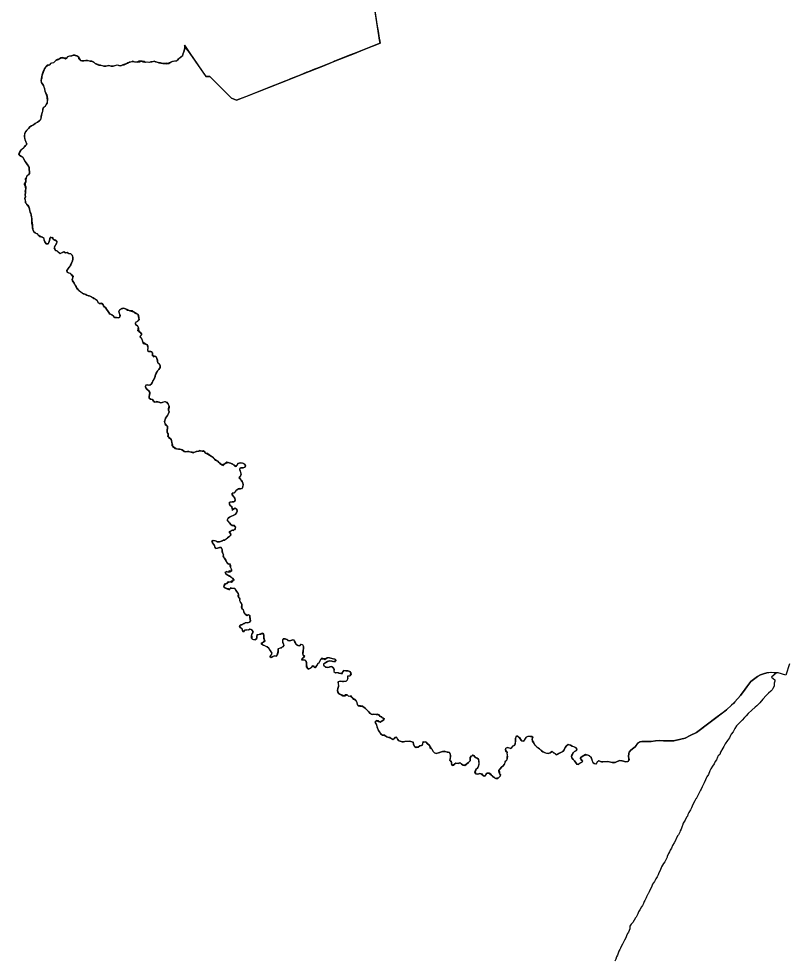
# Model space of a CAD drawing. Extents: x -74 to -34.8, y -33.8 to 5.3.
# Drawn here: x -38.245 to -37.326, y -11.784 to -10.662 of the extents above; entities that cross this region are included whole.
import ezdxf

# ---------------------------------------------------------------- set-up
doc = ezdxf.new("R2010")
doc.units = 0
doc.header["$LTSCALE"] = 2
doc.layers.add('UFEBRASIL', color=7, linetype='Continuous')

msp = doc.modelspace()

# ---------------------------------------------------------------- linework, layer by layer
at = {"layer": 'UFEBRASIL'}
for points in [[(-37.3257, -11.4318), (-37.33, -11.4451), (-37.3391, -11.4425), (-37.341, -11.4423), (-37.3483, -11.4419), (-37.3527, -11.4424), (-37.3566, -11.4435), (-37.3604, -11.445), (-37.3639, -11.4469), (-37.3718, -11.4526), (-37.3733, -11.4546), (-37.3785, -11.4619), (-37.3842, -11.4694), (-37.3908, -11.4772), (-37.3925, -11.4789), (-37.3948, -11.4812), (-37.4009, -11.4867), (-37.4031, -11.4884), (-37.4119, -11.4951), (-37.4364, -11.5136), (-37.4443, -11.5171), (-37.4502, -11.5204), (-37.464, -11.5236), (-37.476, -11.5236), (-37.4805, -11.5231), (-37.4856, -11.5235), (-37.4907, -11.5245), (-37.5016, -11.5242), (-37.5042, -11.5246), (-37.5068, -11.5264), (-37.5081, -11.5285), (-37.5098, -11.5306), (-37.5114, -11.5319), (-37.5149, -11.5346), (-37.5168, -11.5371), (-37.5172, -11.5385), (-37.5176, -11.5431), (-37.517, -11.5459), (-37.5184, -11.5484), (-37.5211, -11.5487), (-37.5235, -11.5478), (-37.5253, -11.5473), (-37.528, -11.5472), (-37.531, -11.5482), (-37.5336, -11.5493), (-37.5371, -11.5496), (-37.5405, -11.5485), (-37.5432, -11.5483), (-37.5456, -11.5485), (-37.55, -11.5486), (-37.5529, -11.5475), (-37.555, -11.5489), (-37.5563, -11.5514), (-37.5585, -11.5508), (-37.5598, -11.5497), (-37.5611, -11.5468), (-37.5618, -11.5447), (-37.5624, -11.5431), (-37.5643, -11.5416), (-37.5651, -11.541), (-37.5688, -11.5399), (-37.5709, -11.541), (-37.5751, -11.5439), (-37.5744, -11.5458), (-37.5721, -11.5479), (-37.5737, -11.5495), (-37.5766, -11.5512), (-37.5789, -11.552), (-37.5801, -11.5502), (-37.5819, -11.5475), (-37.5835, -11.5458), (-37.585, -11.5438), (-37.5857, -11.5418), (-37.5851, -11.5406), (-37.5834, -11.5376), (-37.582, -11.5363), (-37.5798, -11.5351), (-37.5792, -11.533), (-37.5807, -11.5316), (-37.583, -11.5307), (-37.5848, -11.5301), (-37.5867, -11.5289), (-37.5894, -11.5281), (-37.5915, -11.5295), (-37.5932, -11.5316), (-37.5942, -11.5342), (-37.596, -11.5362), (-37.5985, -11.5376), (-37.6001, -11.5385), (-37.604, -11.5403), (-37.6058, -11.5384), (-37.6072, -11.5379), (-37.6091, -11.5363), (-37.6115, -11.5382), (-37.6137, -11.5389), (-37.6162, -11.5382), (-37.6179, -11.5377), (-37.6202, -11.5365), (-37.622, -11.5349), (-37.6239, -11.5333), (-37.6256, -11.5319), (-37.6265, -11.531), (-37.6288, -11.5288), (-37.6302, -11.5266), (-37.632, -11.5238), (-37.6326, -11.5216), (-37.6316, -11.5193), (-37.633, -11.5184), (-37.6356, -11.5185), (-37.6378, -11.5183), (-37.64, -11.5196), (-37.6413, -11.5217), (-37.6429, -11.524), (-37.6456, -11.5235), (-37.6464, -11.5217), (-37.6481, -11.5195), (-37.6492, -11.5184), (-37.6517, -11.5183), (-37.6519, -11.5185), (-37.6525, -11.5214), (-37.6524, -11.5233), (-37.6526, -11.5273), (-37.6538, -11.5292), (-37.6562, -11.5303), (-37.6575, -11.5332), (-37.6594, -11.5324), (-37.6619, -11.5315), (-37.6641, -11.5326), (-37.6643, -11.5348), (-37.6629, -11.5364), (-37.6622, -11.5376), (-37.6625, -11.5393), (-37.6618, -11.5422), (-37.6624, -11.5446), (-37.6631, -11.5472), (-37.665, -11.5488), (-37.6655, -11.551), (-37.6672, -11.5534), (-37.6692, -11.5552), (-37.6708, -11.5569), (-37.6726, -11.5594), (-37.6717, -11.562), (-37.6702, -11.5639), (-37.6708, -11.5659), (-37.6725, -11.5678), (-37.6748, -11.568), (-37.6763, -11.5686), (-37.6775, -11.5677), (-37.6802, -11.5652), (-37.6816, -11.5635), (-37.6839, -11.5623), (-37.6865, -11.5622), (-37.6881, -11.5641), (-37.6889, -11.5662), (-37.6909, -11.5648), (-37.6919, -11.5635), (-37.6948, -11.5624), (-37.6972, -11.5633), (-37.6995, -11.5628), (-37.7007, -11.5611), (-37.7, -11.5591), (-37.6987, -11.5572), (-37.6974, -11.5558), (-37.6965, -11.5537), (-37.6958, -11.5506), (-37.6962, -11.5477), (-37.6963, -11.5454), (-37.6982, -11.5442), (-37.7004, -11.543), (-37.7021, -11.5412), (-37.7033, -11.5406), (-37.7059, -11.543), (-37.7066, -11.5455), (-37.7065, -11.5476), (-37.7084, -11.5494), (-37.7099, -11.5505), (-37.7123, -11.5527), (-37.7147, -11.5525), (-37.7167, -11.5515), (-37.7189, -11.5499), (-37.7212, -11.5505), (-37.7235, -11.5503), (-37.7252, -11.5513), (-37.7273, -11.553), (-37.7288, -11.5511), (-37.7283, -11.5495), (-37.7306, -11.5468), (-37.7304, -11.545), (-37.7297, -11.5433), (-37.7299, -11.5397), (-37.7311, -11.5375), (-37.7328, -11.5373), (-37.7351, -11.5366), (-37.7372, -11.5361), (-37.7392, -11.5365), (-37.7419, -11.5371), (-37.7443, -11.5378), (-37.747, -11.5386), (-37.7491, -11.5381), (-37.7506, -11.5363), (-37.7517, -11.534), (-37.754, -11.5323), (-37.7542, -11.5302), (-37.7554, -11.5285), (-37.7572, -11.5272), (-37.7589, -11.5253), (-37.7602, -11.5248), (-37.7634, -11.526), (-37.7638, -11.5291), (-37.7664, -11.5294), (-37.7684, -11.5313), (-37.7715, -11.5311), (-37.7727, -11.5302), (-37.7739, -11.5274), (-37.7745, -11.525), (-37.777, -11.5243), (-37.7793, -11.524), (-37.7805, -11.5243), (-37.7842, -11.5243), (-37.7874, -11.5247), (-37.7899, -11.5241), (-37.7923, -11.5232), (-37.7931, -11.5216), (-37.7942, -11.5194), (-37.7962, -11.5197), (-37.7979, -11.5218), (-37.7997, -11.5217), (-37.8021, -11.5197), (-37.8045, -11.5193), (-37.8064, -11.5185), (-37.8084, -11.5169), (-37.8108, -11.5167), (-37.8123, -11.516), (-37.8142, -11.5134), (-37.8159, -11.5114), (-37.8162, -11.51), (-37.8174, -11.5072), (-37.8178, -11.5046), (-37.8189, -11.5033), (-37.8196, -11.5008), (-37.8178, -11.4993), (-37.8159, -11.5005), (-37.8138, -11.5014), (-37.8124, -11.5006), (-37.8093, -11.4986), (-37.8098, -11.4964), (-37.8116, -11.4957), (-37.8137, -11.4945), (-37.815, -11.4926), (-37.817, -11.4919), (-37.8194, -11.4922), (-37.8213, -11.4917), (-37.8239, -11.492), (-37.8256, -11.4911), (-37.8275, -11.4885), (-37.8291, -11.4869), (-37.8311, -11.4852), (-37.833, -11.4836), (-37.8343, -11.4824), (-37.837, -11.4817), (-37.8395, -11.482), (-37.8409, -11.4806), (-37.8411, -11.4782), (-37.842, -11.4762), (-37.8436, -11.4744), (-37.8473, -11.4723), (-37.8484, -11.4699), (-37.8509, -11.4706), (-37.8531, -11.4688), (-37.8549, -11.4688), (-37.8569, -11.4704), (-37.8592, -11.4693), (-37.862, -11.468), (-37.8637, -11.4666), (-37.8647, -11.4639), (-37.8642, -11.4612), (-37.863, -11.457), (-37.8632, -11.4562), (-37.8636, -11.4531), (-37.8621, -11.4524), (-37.8588, -11.4526), (-37.8576, -11.4527), (-37.8541, -11.4525), (-37.8528, -11.4507), (-37.8522, -11.4491), (-37.8521, -11.446), (-37.8498, -11.446), (-37.8489, -11.4452), (-37.8486, -11.4425), (-37.8499, -11.4407), (-37.8521, -11.4401), (-37.8545, -11.4401), (-37.857, -11.4397), (-37.8582, -11.4413), (-37.8601, -11.4432), (-37.8619, -11.4434), (-37.8632, -11.4425), (-37.866, -11.4424), (-37.8681, -11.4422), (-37.8687, -11.4401), (-37.8685, -11.4379), (-37.8701, -11.4358), (-37.8718, -11.435), (-37.8738, -11.4354), (-37.8757, -11.436), (-37.8783, -11.4357), (-37.8804, -11.4344), (-37.8808, -11.4316), (-37.8785, -11.43), (-37.8764, -11.4291), (-37.874, -11.4282), (-37.8715, -11.4285), (-37.8689, -11.4289), (-37.8668, -11.4288), (-37.867, -11.4269), (-37.8683, -11.4261), (-37.8714, -11.4254), (-37.8741, -11.4247), (-37.8768, -11.4244), (-37.8786, -11.4258), (-37.8807, -11.4258), (-37.8831, -11.4249), (-37.8849, -11.4267), (-37.8855, -11.4286), (-37.8866, -11.4303), (-37.8883, -11.4323), (-37.8897, -11.4341), (-37.8913, -11.4363), (-37.8927, -11.4354), (-37.8946, -11.4343), (-37.896, -11.4364), (-37.8978, -11.4378), (-37.9, -11.4374), (-37.9014, -11.4351), (-37.9015, -11.4336), (-37.9014, -11.4306), (-37.9023, -11.4281), (-37.9046, -11.4271), (-37.9071, -11.4273), (-37.9067, -11.4252), (-37.9055, -11.4245), (-37.9042, -11.422), (-37.9057, -11.4212), (-37.9061, -11.4185), (-37.9055, -11.4159), (-37.905, -11.4134), (-37.9051, -11.4111), (-37.9057, -11.4094), (-37.9082, -11.4085), (-37.9099, -11.4104), (-37.9114, -11.4103), (-37.9133, -11.4088), (-37.9152, -11.4069), (-37.9163, -11.4033), (-37.9184, -11.4031), (-37.9209, -11.4041), (-37.923, -11.4042), (-37.9251, -11.4027), (-37.9269, -11.4017), (-37.9293, -11.402), (-37.9303, -11.4041), (-37.9292, -11.4073), (-37.9284, -11.4099), (-37.9296, -11.4114), (-37.9329, -11.4132), (-37.9355, -11.414), (-37.9352, -11.4165), (-37.9354, -11.4179), (-37.9363, -11.4203), (-37.9379, -11.4226), (-37.9399, -11.4222), (-37.9423, -11.4235), (-37.9447, -11.4236), (-37.9445, -11.4216), (-37.9429, -11.42), (-37.9431, -11.4179), (-37.9437, -11.4171), (-37.9456, -11.4142), (-37.9463, -11.4129), (-37.9485, -11.4114), (-37.9498, -11.4109), (-37.9528, -11.4094), (-37.9554, -11.4082), (-37.9551, -11.4065), (-37.9528, -11.4058), (-37.9513, -11.4034), (-37.9524, -11.4014), (-37.9526, -11.3996), (-37.9525, -11.397), (-37.9535, -11.3952), (-37.9551, -11.3955), (-37.9573, -11.3965), (-37.9608, -11.3979), (-37.9608, -11.4002), (-37.9613, -11.4021), (-37.9634, -11.4029), (-37.9656, -11.4027), (-37.967, -11.4012), (-37.967, -11.3986), (-37.9666, -11.3965), (-37.9655, -11.3947), (-37.9656, -11.3924), (-37.9672, -11.3913), (-37.9691, -11.3902), (-37.9708, -11.3914), (-37.9733, -11.3911), (-37.9755, -11.3921), (-37.977, -11.3938), (-37.9779, -11.3919), (-37.9782, -11.39), (-37.9802, -11.3886), (-37.9814, -11.3868), (-37.9808, -11.3851), (-37.9788, -11.385), (-37.976, -11.3837), (-37.9744, -11.3825), (-37.9721, -11.3829), (-37.9695, -11.3821), (-37.9684, -11.3804), (-37.9689, -11.3786), (-37.9691, -11.3764), (-37.9693, -11.374), (-37.9715, -11.3738), (-37.9731, -11.3735), (-37.9754, -11.3716), (-37.9763, -11.3698), (-37.9768, -11.3674), (-37.9782, -11.3664), (-37.9789, -11.3641), (-37.9787, -11.3618), (-37.9786, -11.36), (-37.9803, -11.3582), (-37.981, -11.3562), (-37.9808, -11.3541), (-37.9823, -11.3529), (-37.9829, -11.3509), (-37.9825, -11.3482), (-37.9836, -11.3468), (-37.985, -11.345), (-37.9862, -11.3432), (-37.9877, -11.3416), (-37.9899, -11.3418), (-37.9921, -11.3412), (-37.9928, -11.3432), (-37.9945, -11.3422), (-37.9964, -11.3418), (-37.9984, -11.3411), (-38.0001, -11.3401), (-37.9996, -11.3379), (-37.9983, -11.3358), (-37.996, -11.3359), (-37.9949, -11.3338), (-37.9937, -11.3336), (-37.9909, -11.3343), (-37.9895, -11.3332), (-37.9888, -11.3306), (-37.9901, -11.3296), (-37.9917, -11.328), (-37.9937, -11.3268), (-37.9954, -11.3261), (-37.9975, -11.3248), (-37.9987, -11.3223), (-37.9968, -11.3217), (-37.9947, -11.3222), (-37.9928, -11.322), (-37.9909, -11.3209), (-37.991, -11.3188), (-37.9916, -11.3172), (-37.9924, -11.3151), (-37.9927, -11.3124), (-37.9947, -11.3129), (-37.9961, -11.3114), (-37.997, -11.3095), (-37.9981, -11.3076), (-38.0003, -11.3043), (-38.0007, -11.3018), (-38.0012, -11.2999), (-38.0021, -11.2981), (-38.0022, -11.2954), (-38.0031, -11.2931), (-38.0052, -11.2931), (-38.0076, -11.2936), (-38.01, -11.2942), (-38.0109, -11.2927), (-38.011, -11.291), (-38.0126, -11.2888), (-38.0137, -11.2873), (-38.0135, -11.2851), (-38.0113, -11.2846), (-38.0098, -11.285), (-38.0076, -11.286), (-38.0051, -11.2862), (-38.003, -11.2851), (-38.0011, -11.2843), (-37.999, -11.284), (-37.9974, -11.2826), (-37.9958, -11.2813), (-37.9943, -11.2805), (-37.9919, -11.2781), (-37.9922, -11.276), (-37.9938, -11.2744), (-37.9922, -11.2733), (-37.9907, -11.2722), (-37.9885, -11.2725), (-37.9865, -11.2705), (-37.9861, -11.2682), (-37.9873, -11.2668), (-37.9902, -11.2666), (-37.9916, -11.2655), (-37.9934, -11.2635), (-37.9943, -11.2622), (-37.996, -11.2602), (-37.9951, -11.2579), (-37.9934, -11.2566), (-37.9908, -11.2555), (-37.989, -11.2549), (-37.9868, -11.2534), (-37.9846, -11.2513), (-37.9841, -11.2492), (-37.985, -11.247), (-37.9871, -11.246), (-37.9885, -11.2472), (-37.9903, -11.2469), (-37.9904, -11.2445), (-37.992, -11.2431), (-37.9935, -11.2412), (-37.9932, -11.2389), (-37.9911, -11.2384), (-37.9883, -11.2386), (-37.9866, -11.2375), (-37.9865, -11.2349), (-37.9879, -11.2329), (-37.99, -11.2302), (-37.9901, -11.2279), (-37.9878, -11.2275), (-37.9863, -11.2261), (-37.9848, -11.224), (-37.9828, -11.2228), (-37.9804, -11.2229), (-37.978, -11.2223), (-37.9775, -11.2207), (-37.9772, -11.2182), (-37.9773, -11.2152), (-37.9786, -11.2137), (-37.9798, -11.2116), (-37.9819, -11.2103), (-37.9813, -11.2086), (-37.98, -11.2069), (-37.9793, -11.2049), (-37.9802, -11.2024), (-37.981, -11.2002), (-37.9807, -11.198), (-37.9793, -11.1978), (-37.9771, -11.198), (-37.9746, -11.1968), (-37.9741, -11.1949), (-37.9753, -11.1933), (-37.9778, -11.1921), (-37.9801, -11.1919), (-37.9833, -11.1928), (-37.9844, -11.1945), (-37.9867, -11.1961), (-37.9877, -11.1949), (-37.9893, -11.1936), (-37.9921, -11.1924), (-37.9964, -11.1911), (-37.999, -11.1931), (-38.0024, -11.1942), (-38.0038, -11.193), (-38.0059, -11.1914), (-38.0074, -11.19), (-38.009, -11.1889), (-38.0114, -11.1876), (-38.0135, -11.1851), (-38.0152, -11.184), (-38.0176, -11.1825), (-38.0197, -11.1809), (-38.0216, -11.1803), (-38.0228, -11.1788), (-38.0246, -11.1777), (-38.0266, -11.1781), (-38.0288, -11.1773), (-38.031, -11.1782), (-38.0333, -11.1788), (-38.0356, -11.1795), (-38.0377, -11.179), (-38.0401, -11.1791), (-38.0418, -11.1783), (-38.0435, -11.1782), (-38.0457, -11.1787), (-38.0481, -11.1775), (-38.0499, -11.1763), (-38.0524, -11.1756), (-38.0543, -11.1756), (-38.0562, -11.1757), (-38.0598, -11.1732), (-38.0618, -11.1715), (-38.0617, -11.1694), (-38.0621, -11.1674), (-38.0624, -11.1654), (-38.0633, -11.1634), (-38.0644, -11.1625), (-38.0668, -11.1603), (-38.0665, -11.1579), (-38.0675, -11.1557), (-38.0678, -11.1526), (-38.0674, -11.1506), (-38.0671, -11.1482), (-38.0695, -11.1469), (-38.0701, -11.145), (-38.0708, -11.1427), (-38.0702, -11.1406), (-38.0698, -11.1385), (-38.0684, -11.1368), (-38.0668, -11.1351), (-38.0659, -11.133), (-38.0651, -11.1309), (-38.0661, -11.129), (-38.0661, -11.1272), (-38.0652, -11.1242), (-38.0659, -11.1224), (-38.0675, -11.1206), (-38.0698, -11.119), (-38.0722, -11.1193), (-38.0755, -11.1201), (-38.0772, -11.1194), (-38.0801, -11.1186), (-38.0821, -11.1196), (-38.0841, -11.1182), (-38.0851, -11.1163), (-38.0874, -11.1159), (-38.0892, -11.1148), (-38.0892, -11.1125), (-38.0888, -11.1107), (-38.0884, -11.1079), (-38.0896, -11.106), (-38.0916, -11.1045), (-38.0933, -11.1023), (-38.0936, -11.1007), (-38.0927, -11.0987), (-38.0907, -11.0988), (-38.088, -11.0994), (-38.0864, -11.0977), (-38.0852, -11.0955), (-38.0843, -11.0934), (-38.0837, -11.0926), (-38.0824, -11.0895), (-38.0817, -11.0869), (-38.0809, -11.0849), (-38.0799, -11.0829), (-38.0778, -11.0805), (-38.0762, -11.0782), (-38.0761, -11.076), (-38.0767, -11.0745), (-38.0787, -11.0726), (-38.0793, -11.0704), (-38.08, -11.0672), (-38.0809, -11.0652), (-38.0829, -11.0646), (-38.0853, -11.0642), (-38.0852, -11.0622), (-38.0856, -11.0599), (-38.0873, -11.0589), (-38.0902, -11.0588), (-38.0909, -11.0566), (-38.0905, -11.0545), (-38.091, -11.0522), (-38.0921, -11.0506), (-38.0938, -11.0498), (-38.0968, -11.0478), (-38.0971, -11.0461), (-38.0984, -11.0437), (-38.1, -11.0419), (-38.0991, -11.0402), (-38.098, -11.0387), (-38.0996, -11.0364), (-38.1016, -11.0352), (-38.1026, -11.0342), (-38.102, -11.03), (-38.103, -11.0283), (-38.1051, -11.0272), (-38.1055, -11.0251), (-38.1042, -11.0235), (-38.1027, -11.023), (-38.1011, -11.0209), (-38.1014, -11.0192), (-38.102, -11.0176), (-38.1023, -11.0149), (-38.104, -11.014), (-38.1078, -11.0117), (-38.1091, -11.0105), (-38.1131, -11.0103), (-38.1154, -11.0091), (-38.1172, -11.0083), (-38.1194, -11.0075), (-38.1214, -11.0078), (-38.1244, -11.0096), (-38.1252, -11.0114), (-38.125, -11.0133), (-38.1238, -11.0161), (-38.1249, -11.0188), (-38.128, -11.0186), (-38.1304, -11.0183), (-38.1313, -11.0171), (-38.1337, -11.0151), (-38.1359, -11.0143), (-38.1374, -11.0126), (-38.1401, -11.0087), (-38.1415, -11.0063), (-38.1435, -11.005), (-38.1439, -11.0035), (-38.1454, -11.0013), (-38.1469, -11.0016), (-38.1496, -11.0013), (-38.151, -10.9983), (-38.1523, -10.9972), (-38.1543, -10.996), (-38.1561, -10.9951), (-38.1587, -10.9936), (-38.1608, -10.9928), (-38.163, -10.9922), (-38.1647, -10.9909), (-38.167, -10.9903), (-38.1689, -10.9895), (-38.1705, -10.9881), (-38.1727, -10.9866), (-38.1744, -10.9849), (-38.176, -10.9822), (-38.1768, -10.9801), (-38.1787, -10.9775), (-38.1805, -10.9747), (-38.1808, -10.9729), (-38.1802, -10.9719), (-38.18, -10.9695), (-38.1825, -10.9662), (-38.1847, -10.9655), (-38.1869, -10.9644), (-38.1873, -10.9622), (-38.1861, -10.9607), (-38.1847, -10.9586), (-38.1835, -10.9572), (-38.1826, -10.955), (-38.181, -10.9521), (-38.1803, -10.9492), (-38.18, -10.9462), (-38.1812, -10.9437), (-38.1826, -10.9426), (-38.1854, -10.942), (-38.1871, -10.9409), (-38.1889, -10.9412), (-38.191, -10.94), (-38.193, -10.9412), (-38.1951, -10.9419), (-38.1978, -10.9405), (-38.1992, -10.9388), (-38.2012, -10.9381), (-38.2024, -10.9356), (-38.2016, -10.934), (-38.2012, -10.9332), (-38.199, -10.928), (-38.2006, -10.9263), (-38.2032, -10.9254), (-38.2042, -10.9231), (-38.2072, -10.9236), (-38.2079, -10.9261), (-38.2085, -10.9283), (-38.2097, -10.9306), (-38.2119, -10.9307), (-38.2135, -10.9283), (-38.2144, -10.9262), (-38.2145, -10.9243), (-38.2168, -10.9228), (-38.2185, -10.9218), (-38.2209, -10.9204), (-38.2221, -10.9191), (-38.2249, -10.9174), (-38.2265, -10.9163), (-38.2275, -10.9141), (-38.2282, -10.9119), (-38.2284, -10.9104), (-38.2288, -10.9071), (-38.229, -10.9065), (-38.229, -10.9022), (-38.2289, -10.8995), (-38.2297, -10.8968), (-38.23, -10.8947), (-38.2311, -10.8928), (-38.2315, -10.8909), (-38.2323, -10.8872), (-38.2337, -10.885), (-38.2351, -10.8834), (-38.2365, -10.8816), (-38.2367, -10.8789), (-38.2372, -10.8765), (-38.2365, -10.8739), (-38.2368, -10.8719), (-38.2366, -10.8695), (-38.2371, -10.8679), (-38.2361, -10.8654), (-38.2364, -10.8624), (-38.2376, -10.8603), (-38.2376, -10.8591), (-38.2363, -10.8564), (-38.2366, -10.8528), (-38.2354, -10.8515), (-38.2347, -10.8491), (-38.233, -10.8482), (-38.2319, -10.8465), (-38.2317, -10.8445), (-38.2322, -10.8418), (-38.2322, -10.8399), (-38.2331, -10.838), (-38.2341, -10.8361), (-38.2358, -10.8339), (-38.237, -10.8322), (-38.2396, -10.827), (-38.2415, -10.8263), (-38.2432, -10.8253), (-38.2446, -10.8235), (-38.2436, -10.8216), (-38.2426, -10.8195), (-38.2413, -10.8182), (-38.2381, -10.8152), (-38.2365, -10.8134), (-38.2349, -10.8115), (-38.2363, -10.8085), (-38.2371, -10.8063), (-38.2375, -10.8049), (-38.2377, -10.8024), (-38.2372, -10.7988), (-38.2363, -10.7962), (-38.235, -10.7948), (-38.2325, -10.7924), (-38.2314, -10.7908), (-38.2294, -10.7896), (-38.2269, -10.7884), (-38.2245, -10.7867), (-38.2224, -10.7855), (-38.2199, -10.7839), (-38.2183, -10.7823), (-38.2181, -10.7799), (-38.2178, -10.7783), (-38.2175, -10.777), (-38.2166, -10.7737), (-38.2161, -10.7722), (-38.2158, -10.7698), (-38.2149, -10.7679), (-38.2128, -10.7658), (-38.212, -10.7645), (-38.2104, -10.7614), (-38.2103, -10.7607), (-38.2106, -10.7551), (-38.211, -10.7539), (-38.2123, -10.7507), (-38.2133, -10.7489), (-38.2137, -10.7462), (-38.2137, -10.7456), (-38.2153, -10.7417), (-38.2166, -10.7393), (-38.2176, -10.7379), (-38.2181, -10.7357), (-38.2174, -10.7334), (-38.2171, -10.7311), (-38.2166, -10.7288), (-38.2158, -10.7266), (-38.2152, -10.7242), (-38.2138, -10.7217), (-38.2117, -10.7184), (-38.2095, -10.7173), (-38.2075, -10.7168), (-38.206, -10.7148), (-38.205, -10.7144), (-38.2027, -10.7141), (-38.2004, -10.7118), (-38.1977, -10.7105), (-38.1958, -10.7095), (-38.1929, -10.7086), (-38.1907, -10.7091), (-38.189, -10.7098), (-38.1879, -10.7089), (-38.1856, -10.707), (-38.1837, -10.7061), (-38.1815, -10.7063), (-38.1796, -10.7053), (-38.1772, -10.7057), (-38.1752, -10.7063), (-38.1732, -10.708), (-38.1724, -10.71), (-38.171, -10.7118), (-38.1693, -10.7123), (-38.167, -10.7123), (-38.1645, -10.7118), (-38.1618, -10.7118), (-38.1596, -10.7125), (-38.1571, -10.7125), (-38.1553, -10.7138), (-38.1534, -10.7152), (-38.1518, -10.716), (-38.1492, -10.7175), (-38.147, -10.7174), (-38.1451, -10.7179), (-38.1431, -10.7187), (-38.141, -10.7184), (-38.1371, -10.7178), (-38.1346, -10.7184), (-38.1322, -10.7186), (-38.1308, -10.718), (-38.1272, -10.7169), (-38.1255, -10.7178), (-38.1229, -10.7183), (-38.1215, -10.7174), (-38.119, -10.7168), (-38.1164, -10.7159), (-38.1139, -10.7145), (-38.1124, -10.7132), (-38.1094, -10.713), (-38.1076, -10.713), (-38.1051, -10.7135), (-38.1027, -10.7137), (-38.1002, -10.7133), (-38.0984, -10.7125), (-38.0966, -10.7132), (-38.0942, -10.7136), (-38.0922, -10.7135), (-38.0899, -10.7139), (-38.0877, -10.7133), (-38.0859, -10.7133), (-38.0835, -10.7128), (-38.0817, -10.7134), (-38.0798, -10.7138), (-38.0775, -10.7145), (-38.0754, -10.7149), (-38.073, -10.7154), (-38.0704, -10.7152), (-38.0679, -10.7156), (-38.0657, -10.7153), (-38.0641, -10.7142), (-38.0621, -10.7129), (-38.0603, -10.7125), (-38.0583, -10.7123), (-38.0565, -10.7121), (-38.0542, -10.7101), (-38.0526, -10.7086), (-38.0504, -10.7072), (-38.0491, -10.7053), (-38.0487, -10.7034), (-38.048, -10.7015), (-38.0475, -10.7), (-38.0468, -10.6969), (-38.0467, -10.6945), (-38.0471, -10.6935), (-38.0407, -10.7029), (-38.0214, -10.7309), (-38.0168, -10.731), (-37.9908, -10.7569), (-37.9852, -10.7591), (-37.9726, -10.7545), (-37.9202, -10.7336), (-37.8982, -10.7248), (-37.8822, -10.7184), (-37.867, -10.7123), (-37.8445, -10.7033), (-37.8341, -10.6991), (-37.8139, -10.691), (-37.8149, -10.6851), (-37.8154, -10.6818), (-37.8305, -10.5834)], [(-37.8212, -10.6445), (-37.8171, -10.6707), (-37.8162, -10.6768), (-37.8149, -10.6851), (-37.8146, -10.6868), (-37.8139, -10.691), (-37.8288, -10.697), (-37.8449, -10.7034), (-37.8502, -10.7056), (-37.8669, -10.7122), (-37.868, -10.7127), (-37.8693, -10.7132), (-37.8747, -10.7153), (-37.8834, -10.7188), (-37.8939, -10.723), (-37.8983, -10.7248), (-37.901, -10.7259), (-37.9093, -10.7292), (-37.9205, -10.7337), (-37.9232, -10.7347), (-37.9262, -10.7359), (-37.9395, -10.7413), (-37.9744, -10.755), (-37.9852, -10.7591), (-37.9908, -10.7569), (-38.0126, -10.7352), (-38.0168, -10.731), (-38.0213, -10.7309), (-38.034, -10.7125), (-38.0421, -10.7007), (-38.0467, -10.6954), (-38.0468, -10.6969), (-38.0475, -10.7003), (-38.0481, -10.7022), (-38.049, -10.7042), (-38.0495, -10.7065), (-38.0515, -10.7075), (-38.0529, -10.709), (-38.0548, -10.7106), (-38.0565, -10.7121), (-38.0589, -10.7125), (-38.0612, -10.7129), (-38.0632, -10.7139), (-38.0651, -10.7144), (-38.067, -10.7154), (-38.0689, -10.715), (-38.0704, -10.7152), (-38.073, -10.7154), (-38.0758, -10.7147), (-38.0785, -10.7143), (-38.081, -10.7134), (-38.0832, -10.7125), (-38.0848, -10.7132), (-38.0871, -10.7135), (-38.0891, -10.7141), (-38.0914, -10.7136), (-38.0935, -10.714), (-38.0951, -10.713), (-38.0974, -10.7127), (-38.0993, -10.7128), (-38.1013, -10.7128), (-38.104, -10.7136), (-38.1064, -10.7137), (-38.1086, -10.7128), (-38.1104, -10.7135), (-38.1127, -10.7141), (-38.1144, -10.7144), (-38.1156, -10.7154), (-38.118, -10.7163), (-38.1205, -10.717), (-38.1229, -10.7183), (-38.1255, -10.7178), (-38.1276, -10.7173), (-38.1289, -10.7178), (-38.1322, -10.7186), (-38.1346, -10.7184), (-38.1371, -10.7178), (-38.1387, -10.7181), (-38.1423, -10.7186), (-38.145, -10.7182), (-38.147, -10.7174), (-38.1492, -10.7175), (-38.1504, -10.7166), (-38.1534, -10.7152), (-38.1553, -10.7138), (-38.1575, -10.7127), (-38.1604, -10.7126), (-38.1627, -10.7118), (-38.1645, -10.7118), (-38.167, -10.7123), (-38.1697, -10.7124), (-38.171, -10.7118), (-38.1729, -10.7097), (-38.1732, -10.708), (-38.1754, -10.7063), (-38.1776, -10.7055), (-38.1796, -10.7053), (-38.1818, -10.7063), (-38.1841, -10.7065), (-38.1866, -10.7076), (-38.1879, -10.7089), (-38.1902, -10.7092), (-38.1922, -10.7083), (-38.1943, -10.7088), (-38.1962, -10.7097), (-38.1983, -10.7106), (-38.2004, -10.7118), (-38.2013, -10.7127), (-38.2031, -10.7144), (-38.2064, -10.7153), (-38.208, -10.717), (-38.2108, -10.7172), (-38.2123, -10.7194), (-38.2126, -10.7199), (-38.2138, -10.7217), (-38.2157, -10.7261), (-38.2164, -10.7281), (-38.217, -10.7305), (-38.2172, -10.7327), (-38.2179, -10.7347), (-38.2179, -10.737), (-38.2166, -10.7393), (-38.2153, -10.7417), (-38.2147, -10.7432), (-38.2136, -10.7473), (-38.2132, -10.7495), (-38.2118, -10.7514), (-38.2113, -10.7523), (-38.2106, -10.7551), (-38.2103, -10.7566), (-38.2106, -10.7626), (-38.212, -10.7645), (-38.2133, -10.7667), (-38.2155, -10.7684), (-38.2158, -10.7698), (-38.2163, -10.7725), (-38.2166, -10.7737), (-38.217, -10.775), (-38.2179, -10.7789), (-38.2183, -10.781), (-38.219, -10.7831), (-38.2209, -10.7845), (-38.2224, -10.7855), (-38.225, -10.7869), (-38.227, -10.7885), (-38.2294, -10.7896), (-38.2314, -10.7908), (-38.2331, -10.7931), (-38.235, -10.7948), (-38.2364, -10.797), (-38.2372, -10.7988), (-38.2377, -10.8004), (-38.2377, -10.8035), (-38.237, -10.8067), (-38.2361, -10.8089), (-38.2349, -10.8115), (-38.236, -10.8129), (-38.2375, -10.8145), (-38.2393, -10.8164), (-38.2426, -10.8195), (-38.2436, -10.8216), (-38.2443, -10.8236), (-38.2432, -10.8253), (-38.2415, -10.8263), (-38.2396, -10.827), (-38.239, -10.8287), (-38.237, -10.8322), (-38.2346, -10.8355), (-38.2334, -10.8374), (-38.2324, -10.8393), (-38.2322, -10.8418), (-38.2317, -10.8445), (-38.2319, -10.8465), (-38.233, -10.8482), (-38.2347, -10.8491), (-38.2359, -10.852), (-38.2363, -10.8544), (-38.2363, -10.8564), (-38.2369, -10.8578), (-38.2371, -10.8606), (-38.2362, -10.8627), (-38.2361, -10.8641), (-38.2367, -10.8673), (-38.2366, -10.8695), (-38.2368, -10.8719), (-38.2366, -10.8743), (-38.2372, -10.8765), (-38.2371, -10.8781), (-38.2365, -10.8807), (-38.2355, -10.8831), (-38.2338, -10.8845), (-38.2325, -10.8865), (-38.2318, -10.8888), (-38.2313, -10.8924), (-38.2301, -10.8942), (-38.2297, -10.8963), (-38.2294, -10.8984), (-38.229, -10.9012), (-38.229, -10.9037), (-38.2284, -10.9079), (-38.2284, -10.9104), (-38.2278, -10.913), (-38.2273, -10.9152), (-38.2261, -10.9169), (-38.2241, -10.9177), (-38.2231, -10.9181), (-38.2209, -10.9206), (-38.2198, -10.9218), (-38.2168, -10.9228), (-38.2151, -10.9235), (-38.2144, -10.9262), (-38.2135, -10.9283), (-38.2119, -10.9307), (-38.2097, -10.9306), (-38.2089, -10.9289), (-38.208, -10.9267), (-38.2074, -10.9242), (-38.206, -10.9221), (-38.2054, -10.923), (-38.2038, -10.9249), (-38.2016, -10.9261), (-38.1992, -10.9274), (-38.1997, -10.9299), (-38.2024, -10.9345), (-38.2017, -10.9366), (-38.201, -10.9384), (-38.1989, -10.9391), (-38.1973, -10.9407), (-38.1951, -10.9419), (-38.1929, -10.941), (-38.191, -10.94), (-38.1889, -10.9412), (-38.1871, -10.9409), (-38.1851, -10.9421), (-38.1826, -10.9426), (-38.1809, -10.9442), (-38.18, -10.9468), (-38.1803, -10.9492), (-38.181, -10.9521), (-38.1819, -10.9536), (-38.1827, -10.9555), (-38.1847, -10.9586), (-38.1859, -10.9599), (-38.1873, -10.9622), (-38.1869, -10.9644), (-38.1852, -10.9652), (-38.1832, -10.9656), (-38.1814, -10.9674), (-38.1799, -10.9697), (-38.1808, -10.9729), (-38.1801, -10.9752), (-38.1787, -10.9775), (-38.1785, -10.9783), (-38.176, -10.9815), (-38.1754, -10.9836), (-38.173, -10.9861), (-38.1712, -10.9875), (-38.1692, -10.9891), (-38.1674, -10.9902), (-38.1653, -10.9905), (-38.1634, -10.9918), (-38.1613, -10.9927), (-38.1591, -10.9932), (-38.1573, -10.9944), (-38.1551, -10.9956), (-38.1531, -10.9966), (-38.151, -10.9983), (-38.1502, -11), (-38.1483, -11.0019), (-38.1451, -11.0018), (-38.1439, -11.0035), (-38.1431, -11.0056), (-38.1411, -11.0065), (-38.1401, -11.0087), (-38.1389, -11.0102), (-38.1364, -11.0137), (-38.1342, -11.0148), (-38.1324, -11.0159), (-38.1304, -11.0183), (-38.128, -11.0186), (-38.126, -11.0187), (-38.1238, -11.0176), (-38.1243, -11.0149), (-38.1252, -11.0114), (-38.1244, -11.0096), (-38.1232, -11.0086), (-38.1194, -11.0075), (-38.1165, -11.0087), (-38.1148, -11.0097), (-38.1131, -11.0103), (-38.1121, -11.0104), (-38.1078, -11.0117), (-38.1068, -11.0129), (-38.1023, -11.0149), (-38.1019, -11.0158), (-38.1014, -11.0192), (-38.1012, -11.0213), (-38.103, -11.0231), (-38.1049, -11.0239), (-38.1058, -11.0263), (-38.1043, -11.0276), (-38.103, -11.0283), (-38.1018, -11.0311), (-38.102, -11.0317), (-38.1016, -11.0352), (-38.0991, -11.0368), (-38.098, -11.0387), (-38.1001, -11.0411), (-38.0992, -11.0429), (-38.0978, -11.0445), (-38.0969, -11.0467), (-38.0966, -11.0488), (-38.0963, -11.0495), (-38.0921, -11.0506), (-38.0907, -11.0526), (-38.0906, -11.0551), (-38.091, -11.0577), (-38.0897, -11.0589), (-38.0867, -11.0592), (-38.0851, -11.0611), (-38.0852, -11.0622), (-38.0845, -11.0652), (-38.0825, -11.0643), (-38.0809, -11.0652), (-38.08, -11.0672), (-38.0794, -11.0689), (-38.0791, -11.072), (-38.0771, -11.0735), (-38.0761, -11.076), (-38.0762, -11.0782), (-38.0778, -11.0805), (-38.079, -11.0816), (-38.0805, -11.0844), (-38.0817, -11.0864), (-38.082, -11.0887), (-38.0829, -11.0908), (-38.0847, -11.0942), (-38.0857, -11.0966), (-38.0873, -11.0985), (-38.089, -11.0996), (-38.0907, -11.0988), (-38.0931, -11.0991), (-38.0938, -11.101), (-38.0927, -11.1028), (-38.0916, -11.1045), (-38.0896, -11.106), (-38.0884, -11.1079), (-38.0884, -11.1095), (-38.0892, -11.1125), (-38.0892, -11.1148), (-38.0874, -11.1159), (-38.0851, -11.1163), (-38.0841, -11.1182), (-38.083, -11.1196), (-38.0807, -11.1189), (-38.0783, -11.119), (-38.0755, -11.1201), (-38.0737, -11.1198), (-38.0709, -11.1188), (-38.068, -11.1196), (-38.0664, -11.1218), (-38.0652, -11.1242), (-38.0653, -11.1256), (-38.0661, -11.129), (-38.0651, -11.1309), (-38.0659, -11.133), (-38.0672, -11.1354), (-38.0687, -11.1372), (-38.0699, -11.1393), (-38.0704, -11.1412), (-38.0707, -11.1435), (-38.0697, -11.1457), (-38.0683, -11.1474), (-38.0671, -11.1482), (-38.0674, -11.1506), (-38.0677, -11.1532), (-38.0675, -11.1557), (-38.0665, -11.1571), (-38.0665, -11.1595), (-38.066, -11.1616), (-38.0631, -11.1638), (-38.0624, -11.1654), (-38.0621, -11.1679), (-38.0615, -11.1704), (-38.0612, -11.1724), (-38.059, -11.1741), (-38.0587, -11.1747), (-38.0543, -11.1756), (-38.0514, -11.1757), (-38.0493, -11.1768), (-38.0475, -11.1785), (-38.0457, -11.1787), (-38.0427, -11.1782), (-38.0405, -11.1787), (-38.0389, -11.179), (-38.0365, -11.1798), (-38.0351, -11.1793), (-38.0327, -11.178), (-38.0301, -11.1778), (-38.0282, -11.1775), (-38.0258, -11.178), (-38.0238, -11.1779), (-38.0227, -11.1794), (-38.0209, -11.1809), (-38.019, -11.1816), (-38.0172, -11.1826), (-38.0152, -11.184), (-38.0133, -11.1852), (-38.0125, -11.1863), (-38.0105, -11.1887), (-38.0074, -11.19), (-38.0059, -11.1914), (-38.0048, -11.1926), (-38.0024, -11.1942), (-38.0008, -11.1951), (-37.999, -11.1931), (-37.9954, -11.1913), (-37.9921, -11.1924), (-37.9883, -11.1942), (-37.9866, -11.1961), (-37.985, -11.196), (-37.9833, -11.1928), (-37.9801, -11.1919), (-37.9769, -11.1924), (-37.975, -11.1936), (-37.9741, -11.1956), (-37.9752, -11.1974), (-37.9771, -11.198), (-37.9793, -11.1978), (-37.9813, -11.1994), (-37.9805, -11.2015), (-37.9801, -11.2029), (-37.9795, -11.2058), (-37.9803, -11.2073), (-37.9817, -11.2094), (-37.9808, -11.2115), (-37.9792, -11.2131), (-37.9781, -11.2141), (-37.9773, -11.2162), (-37.9772, -11.2182), (-37.9777, -11.2213), (-37.9791, -11.223), (-37.9812, -11.2226), (-37.9828, -11.2228), (-37.985, -11.2243), (-37.9859, -11.2253), (-37.9878, -11.2275), (-37.9901, -11.2279), (-37.9903, -11.2298), (-37.9888, -11.2317), (-37.987, -11.234), (-37.9865, -11.2366), (-37.9883, -11.2386), (-37.9902, -11.2385), (-37.9929, -11.2387), (-37.9936, -11.2408), (-37.9924, -11.2429), (-37.9906, -11.244), (-37.9902, -11.2464), (-37.9901, -11.2487), (-37.9885, -11.2472), (-37.9871, -11.246), (-37.9846, -11.2472), (-37.9841, -11.2496), (-37.9849, -11.2517), (-37.9868, -11.2534), (-37.9878, -11.2543), (-37.9908, -11.2555), (-37.9934, -11.2566), (-37.9951, -11.2579), (-37.996, -11.2602), (-37.9952, -11.2614), (-37.9934, -11.2635), (-37.9916, -11.2655), (-37.9902, -11.2666), (-37.9885, -11.2668), (-37.9861, -11.2682), (-37.9865, -11.2705), (-37.9873, -11.2719), (-37.9897, -11.2724), (-37.9922, -11.2733), (-37.9938, -11.2744), (-37.9922, -11.276), (-37.9919, -11.2781), (-37.9929, -11.2794), (-37.9958, -11.2813), (-37.9979, -11.2832), (-38.0006, -11.284), (-38.002, -11.2852), (-38.0043, -11.2862), (-38.0064, -11.2863), (-38.0086, -11.2857), (-38.0105, -11.2848), (-38.0127, -11.2847), (-38.0149, -11.2857), (-38.0137, -11.2873), (-38.0126, -11.2888), (-38.0115, -11.2902), (-38.0109, -11.2927), (-38.0095, -11.2939), (-38.0076, -11.2936), (-38.0052, -11.2931), (-38.0031, -11.2931), (-38.0022, -11.2954), (-38.0023, -11.2972), (-38.0012, -11.2999), (-38.0007, -11.3018), (-38.0012, -11.3035), (-37.9995, -11.3058), (-37.9977, -11.3082), (-37.9962, -11.3111), (-37.9951, -11.3128), (-37.993, -11.3123), (-37.9923, -11.3141), (-37.9923, -11.3166), (-37.991, -11.319), (-37.9911, -11.3212), (-37.9936, -11.3209), (-37.9949, -11.3224), (-37.9968, -11.3217), (-37.9986, -11.323), (-37.9972, -11.325), (-37.9954, -11.3261), (-37.9934, -11.3273), (-37.9917, -11.328), (-37.9897, -11.3296), (-37.9883, -11.3313), (-37.9887, -11.3325), (-37.9914, -11.3332), (-37.9927, -11.3342), (-37.9946, -11.3348), (-37.9968, -11.3358), (-37.9988, -11.3371), (-38, -11.3389), (-37.9996, -11.3408), (-37.9973, -11.3418), (-37.9953, -11.3427), (-37.9933, -11.3435), (-37.9928, -11.3417), (-37.991, -11.3414), (-37.9889, -11.3413), (-37.9874, -11.342), (-37.9857, -11.344), (-37.9841, -11.3461), (-37.9829, -11.3477), (-37.9825, -11.3498), (-37.9827, -11.3521), (-37.9813, -11.3538), (-37.9815, -11.3558), (-37.9807, -11.3577), (-37.9793, -11.359), (-37.9785, -11.3606), (-37.9787, -11.3626), (-37.9788, -11.3654), (-37.9771, -11.3669), (-37.9767, -11.3685), (-37.9757, -11.3709), (-37.9745, -11.3725), (-37.9726, -11.3739), (-37.9708, -11.3728), (-37.9693, -11.374), (-37.9692, -11.3754), (-37.9689, -11.3781), (-37.9684, -11.3804), (-37.9695, -11.3821), (-37.971, -11.3829), (-37.974, -11.3826), (-37.9759, -11.3835), (-37.9777, -11.3847), (-37.9797, -11.385), (-37.9814, -11.3868), (-37.9802, -11.3886), (-37.9786, -11.3896), (-37.9779, -11.3919), (-37.9762, -11.3931), (-37.9745, -11.3913), (-37.9721, -11.3912), (-37.9697, -11.3906), (-37.9679, -11.3905), (-37.9672, -11.3913), (-37.9651, -11.3938), (-37.9664, -11.3957), (-37.9671, -11.3977), (-37.9668, -11.3996), (-37.9667, -11.4019), (-37.9649, -11.4026), (-37.9624, -11.4029), (-37.9609, -11.4011), (-37.9609, -11.3992), (-37.9604, -11.3967), (-37.958, -11.3965), (-37.9561, -11.3963), (-37.9532, -11.3953), (-37.9525, -11.3974), (-37.9526, -11.3998), (-37.9519, -11.4023), (-37.9511, -11.4041), (-37.9518, -11.4053), (-37.9539, -11.4062), (-37.955, -11.4083), (-37.9528, -11.4094), (-37.9517, -11.41), (-37.9485, -11.4114), (-37.9463, -11.4129), (-37.9455, -11.4149), (-37.9448, -11.4161), (-37.9428, -11.4189), (-37.9439, -11.4212), (-37.9451, -11.423), (-37.9435, -11.4242), (-37.9417, -11.4229), (-37.9396, -11.4222), (-37.9375, -11.4227), (-37.9364, -11.4214), (-37.936, -11.4192), (-37.9352, -11.4165), (-37.9355, -11.414), (-37.9339, -11.413), (-37.9313, -11.4128), (-37.9284, -11.4099), (-37.9287, -11.4081), (-37.9299, -11.4061), (-37.9297, -11.4025), (-37.9278, -11.4017), (-37.9251, -11.4027), (-37.9238, -11.404), (-37.9215, -11.4043), (-37.9192, -11.4035), (-37.917, -11.403), (-37.9153, -11.4048), (-37.9141, -11.4083), (-37.9123, -11.4095), (-37.9096, -11.4101), (-37.908, -11.4083), (-37.9062, -11.4085), (-37.9051, -11.4111), (-37.905, -11.4134), (-37.9055, -11.4159), (-37.9057, -11.4178), (-37.9063, -11.4204), (-37.904, -11.4223), (-37.9045, -11.4239), (-37.9068, -11.4256), (-37.9059, -11.4274), (-37.9037, -11.4271), (-37.9019, -11.4287), (-37.9014, -11.4306), (-37.9015, -11.432), (-37.9013, -11.4354), (-37.8994, -11.4379), (-37.8972, -11.4369), (-37.8952, -11.4353), (-37.8934, -11.4339), (-37.8925, -11.4358), (-37.8909, -11.436), (-37.8892, -11.4337), (-37.8879, -11.4315), (-37.8866, -11.4303), (-37.8855, -11.4286), (-37.8844, -11.4261), (-37.8818, -11.4256), (-37.8798, -11.4264), (-37.8783, -11.4254), (-37.876, -11.4242), (-37.8741, -11.4247), (-37.8709, -11.4255), (-37.8679, -11.4263), (-37.8661, -11.428), (-37.8676, -11.4286), (-37.87, -11.4293), (-37.8715, -11.4285), (-37.8742, -11.4283), (-37.8764, -11.4291), (-37.8785, -11.43), (-37.8808, -11.4316), (-37.8811, -11.4334), (-37.8788, -11.4355), (-37.8768, -11.4361), (-37.8747, -11.4358), (-37.8718, -11.435), (-37.8695, -11.4363), (-37.8684, -11.4386), (-37.8688, -11.4409), (-37.867, -11.4426), (-37.8648, -11.4419), (-37.8629, -11.4428), (-37.8607, -11.4432), (-37.8587, -11.4432), (-37.8582, -11.4413), (-37.857, -11.4397), (-37.8545, -11.4401), (-37.8521, -11.4401), (-37.8499, -11.4407), (-37.8486, -11.4425), (-37.8484, -11.444), (-37.8498, -11.446), (-37.8525, -11.4469), (-37.8522, -11.4491), (-37.8533, -11.4517), (-37.8547, -11.4527), (-37.8559, -11.4529), (-37.8588, -11.4526), (-37.8606, -11.4524), (-37.8637, -11.4533), (-37.8637, -11.4554), (-37.8632, -11.458), (-37.8635, -11.4588), (-37.8645, -11.4626), (-37.8642, -11.4657), (-37.8631, -11.4674), (-37.8603, -11.4688), (-37.8583, -11.4698), (-37.8555, -11.4698), (-37.8531, -11.4688), (-37.852, -11.47), (-37.8492, -11.4702), (-37.8475, -11.4715), (-37.846, -11.4737), (-37.8427, -11.475), (-37.8416, -11.4776), (-37.8411, -11.4802), (-37.8398, -11.4819), (-37.8378, -11.4822), (-37.8352, -11.4823), (-37.833, -11.4836), (-37.8311, -11.4852), (-37.8291, -11.4869), (-37.8271, -11.4891), (-37.8256, -11.4911), (-37.823, -11.4922), (-37.8206, -11.4916), (-37.8183, -11.4921), (-37.8163, -11.492), (-37.8142, -11.4937), (-37.8125, -11.4945), (-37.8116, -11.4957), (-37.809, -11.4969), (-37.8093, -11.4986), (-37.8124, -11.5006), (-37.8143, -11.5013), (-37.8162, -11.4999), (-37.8185, -11.4993), (-37.8196, -11.5017), (-37.8184, -11.5038), (-37.8178, -11.5062), (-37.8168, -11.5083), (-37.8159, -11.5114), (-37.8147, -11.5128), (-37.8132, -11.5151), (-37.8108, -11.5167), (-37.8073, -11.5176), (-37.8059, -11.5188), (-37.8045, -11.5193), (-37.801, -11.5203), (-37.7986, -11.5219), (-37.7967, -11.5204), (-37.7942, -11.5194), (-37.7931, -11.5216), (-37.7916, -11.5234), (-37.7899, -11.5241), (-37.7874, -11.5247), (-37.7857, -11.5249), (-37.7826, -11.5241), (-37.7793, -11.524), (-37.777, -11.5243), (-37.7745, -11.525), (-37.7739, -11.5274), (-37.7727, -11.5302), (-37.7707, -11.5314), (-37.7684, -11.5313), (-37.7664, -11.5294), (-37.7649, -11.5291), (-37.7629, -11.5274), (-37.7624, -11.5245), (-37.7589, -11.5253), (-37.7572, -11.5272), (-37.7551, -11.5288), (-37.7542, -11.5307), (-37.7529, -11.5326), (-37.7517, -11.534), (-37.7506, -11.5363), (-37.7491, -11.5381), (-37.747, -11.5386), (-37.7456, -11.5385), (-37.7427, -11.5374), (-37.7406, -11.5368), (-37.7383, -11.5364), (-37.7358, -11.5364), (-37.7338, -11.5371), (-37.7311, -11.5375), (-37.7301, -11.539), (-37.7297, -11.5415), (-37.7304, -11.545), (-37.7306, -11.5468), (-37.7289, -11.5479), (-37.7287, -11.5514), (-37.7273, -11.553), (-37.7258, -11.5525), (-37.7235, -11.5503), (-37.7207, -11.5505), (-37.7185, -11.5498), (-37.7167, -11.5515), (-37.7147, -11.5525), (-37.7128, -11.5529), (-37.711, -11.5517), (-37.7084, -11.5494), (-37.7065, -11.5476), (-37.7066, -11.5455), (-37.7065, -11.5436), (-37.7048, -11.5415), (-37.7021, -11.5412), (-37.7003, -11.5434), (-37.6982, -11.5442), (-37.6963, -11.5454), (-37.696, -11.5487), (-37.696, -11.5512), (-37.6965, -11.5537), (-37.6967, -11.5545), (-37.6987, -11.5572), (-37.6995, -11.5585), (-37.7004, -11.5605), (-37.6995, -11.5628), (-37.6972, -11.5633), (-37.6948, -11.5624), (-37.6932, -11.5628), (-37.6909, -11.5648), (-37.6896, -11.5658), (-37.6878, -11.5647), (-37.6873, -11.5624), (-37.6847, -11.562), (-37.6828, -11.5628), (-37.6805, -11.5649), (-37.6792, -11.5665), (-37.6759, -11.5687), (-37.6735, -11.5686), (-37.6723, -11.5674), (-37.6703, -11.5654), (-37.6711, -11.5629), (-37.671, -11.5607), (-37.6722, -11.5589), (-37.6708, -11.5569), (-37.6692, -11.5552), (-37.6672, -11.5534), (-37.6658, -11.552), (-37.6648, -11.5496), (-37.6638, -11.5475), (-37.6624, -11.5458), (-37.6624, -11.543), (-37.662, -11.5408), (-37.6622, -11.5376), (-37.6637, -11.5362), (-37.6641, -11.5339), (-37.6637, -11.5322), (-37.6619, -11.5315), (-37.6589, -11.5322), (-37.6568, -11.5315), (-37.6552, -11.5295), (-37.653, -11.5283), (-37.6525, -11.5256), (-37.6525, -11.5214), (-37.6522, -11.5207), (-37.6509, -11.5171), (-37.6492, -11.5184), (-37.6474, -11.5197), (-37.6464, -11.5217), (-37.6454, -11.5237), (-37.6429, -11.524), (-37.6416, -11.5227), (-37.6406, -11.5208), (-37.639, -11.5189), (-37.6371, -11.518), (-37.6346, -11.5186), (-37.6316, -11.5193), (-37.6323, -11.5211), (-37.6324, -11.5232), (-37.6309, -11.5253), (-37.6292, -11.5282), (-37.6277, -11.5301), (-37.6251, -11.5323), (-37.6239, -11.5333), (-37.6214, -11.5355), (-37.6197, -11.5368), (-37.6179, -11.5377), (-37.6155, -11.5385), (-37.6132, -11.5389), (-37.611, -11.5378), (-37.6086, -11.5363), (-37.6072, -11.5379), (-37.6052, -11.5387), (-37.6033, -11.5403), (-37.6025, -11.54), (-37.5985, -11.5376), (-37.596, -11.5362), (-37.5942, -11.5342), (-37.5932, -11.5316), (-37.5915, -11.5295), (-37.5894, -11.5281), (-37.5867, -11.5289), (-37.5848, -11.5301), (-37.5821, -11.5309), (-37.5807, -11.5316), (-37.5791, -11.5336), (-37.5798, -11.5351), (-37.582, -11.5363), (-37.5837, -11.538), (-37.5841, -11.5389), (-37.5857, -11.5423), (-37.585, -11.5438), (-37.5835, -11.5458), (-37.5819, -11.5475), (-37.5809, -11.5491), (-37.5792, -11.5516), (-37.5771, -11.5517), (-37.5751, -11.5499), (-37.5725, -11.5487), (-37.5731, -11.5462), (-37.575, -11.5451), (-37.5742, -11.5429), (-37.5709, -11.541), (-37.5679, -11.5401), (-37.5667, -11.5404), (-37.5643, -11.5416), (-37.5623, -11.5432), (-37.5618, -11.5447), (-37.5608, -11.5476), (-37.5598, -11.5497), (-37.5585, -11.5508), (-37.5558, -11.551), (-37.5547, -11.5483), (-37.5529, -11.5475), (-37.55, -11.5486), (-37.5481, -11.5486), (-37.5444, -11.5484), (-37.5418, -11.5483), (-37.5388, -11.5489), (-37.5357, -11.5497), (-37.5336, -11.5493), (-37.531, -11.5482), (-37.528, -11.5472), (-37.5235, -11.5478), (-37.5211, -11.5487), (-37.5184, -11.5484), (-37.5173, -11.5472), (-37.5171, -11.5449), (-37.5176, -11.5416), (-37.5168, -11.5371), (-37.5149, -11.5346), (-37.5133, -11.5336), (-37.5114, -11.5319), (-37.5098, -11.5306), (-37.5072, -11.5275), (-37.5055, -11.5254), (-37.5029, -11.5243), (-37.4998, -11.5245), (-37.4907, -11.5245), (-37.4856, -11.5235), (-37.4805, -11.5231), (-37.476, -11.5236), (-37.4637, -11.5235), (-37.4502, -11.5204), (-37.4443, -11.5171), (-37.4364, -11.5136), (-37.4009, -11.4867), (-37.3948, -11.4812), (-37.3908, -11.4772), (-37.3842, -11.4694), (-37.3785, -11.4619), (-37.3718, -11.4526), (-37.3639, -11.4469), (-37.3604, -11.445), (-37.3566, -11.4435), (-37.3527, -11.4424), (-37.3477, -11.4418), (-37.3411, -11.4423), (-37.3472, -11.4477), (-37.3433, -11.4508), (-37.3432, -11.4525), (-37.3441, -11.4549), (-37.3439, -11.4585), (-37.3455, -11.4613), (-37.3462, -11.4626), (-37.3481, -11.4644), (-37.3509, -11.4667), (-37.3535, -11.4694), (-37.3575, -11.474), (-37.3612, -11.4781), (-37.3647, -11.4819), (-37.3667, -11.4835), (-37.3706, -11.487), (-37.3749, -11.491), (-37.3774, -11.4938), (-37.3795, -11.4958), (-37.3823, -11.499), (-37.3846, -11.5015), (-37.3865, -11.5033), (-37.3873, -11.5042), (-37.3887, -11.5056), (-37.3908, -11.5088), (-37.3913, -11.5095), (-37.3928, -11.5128), (-37.3951, -11.5156), (-37.396, -11.5172), (-37.3972, -11.5202), (-37.3983, -11.5218), (-37.3997, -11.5232), (-37.4024, -11.5272), (-37.4041, -11.5305), (-37.4053, -11.5325), (-37.4081, -11.5373), (-37.4088, -11.5398), (-37.4106, -11.5413), (-37.4117, -11.5432), (-37.4129, -11.5463), (-37.4143, -11.5484), (-37.4153, -11.5509), (-37.4175, -11.5537), (-37.4194, -11.557), (-37.4205, -11.5593), (-37.4224, -11.5636), (-37.4241, -11.5665), (-37.4252, -11.5681), (-37.4258, -11.57), (-37.4275, -11.5737), (-37.428, -11.5747), (-37.4297, -11.5786), (-37.4309, -11.5811), (-37.4317, -11.5825), (-37.4337, -11.5865), (-37.4344, -11.588), (-37.4356, -11.5906), (-37.437, -11.5927), (-37.4374, -11.5928), (-37.4385, -11.5951), (-37.4405, -11.5988), (-37.4419, -11.6015), (-37.4427, -11.6037), (-37.4438, -11.6061), (-37.4455, -11.6092), (-37.4469, -11.6115), (-37.4474, -11.6136), (-37.4484, -11.6147), (-37.4502, -11.6184), (-37.4523, -11.622), (-37.4533, -11.6246), (-37.4538, -11.6255), (-37.4548, -11.6288), (-37.4559, -11.631), (-37.4566, -11.6324), (-37.4582, -11.6358), (-37.4587, -11.6365), (-37.4605, -11.6393), (-37.4614, -11.6424), (-37.4632, -11.6453), (-37.465, -11.6484), (-37.4665, -11.6516), (-37.4679, -11.654), (-37.4686, -11.656), (-37.4698, -11.658), (-37.4714, -11.6617), (-37.4717, -11.6626), (-37.4737, -11.6663), (-37.4743, -11.6678), (-37.4757, -11.6699), (-37.477, -11.6718), (-37.4781, -11.674), (-37.48, -11.6785), (-37.4814, -11.6811), (-37.4824, -11.6834), (-37.4835, -11.6858), (-37.4849, -11.6884), (-37.4868, -11.6916), (-37.4889, -11.6946), (-37.4901, -11.6982), (-37.4919, -11.7011), (-37.493, -11.7039), (-37.4942, -11.7063), (-37.4946, -11.7067), (-37.4961, -11.7096), (-37.4966, -11.7108), (-37.4982, -11.7141), (-37.499, -11.7154), (-37.4999, -11.7176), (-37.5011, -11.7199), (-37.5023, -11.7218), (-37.5043, -11.7251), (-37.5056, -11.7277), (-37.5066, -11.7302), (-37.5072, -11.7316), (-37.5085, -11.7338), (-37.5091, -11.7347), (-37.5107, -11.7374), (-37.5126, -11.7404), (-37.5144, -11.7423), (-37.516, -11.7449), (-37.5162, -11.7481), (-37.5167, -11.7498), (-37.5178, -11.7517), (-37.5187, -11.7534), (-37.5199, -11.7562), (-37.5209, -11.7586), (-37.5222, -11.7614), (-37.5236, -11.764), (-37.5249, -11.7664), (-37.5262, -11.769), (-37.5272, -11.7708), (-37.5281, -11.7726), (-37.529, -11.7744), (-37.53, -11.777), (-37.5307, -11.7795), (-37.5318, -11.7815), (-37.5329, -11.7841), (-37.534, -11.7866)]]:
    msp.add_lwpolyline(points, dxfattribs=at)

doc.saveas('drawing.dxf')
